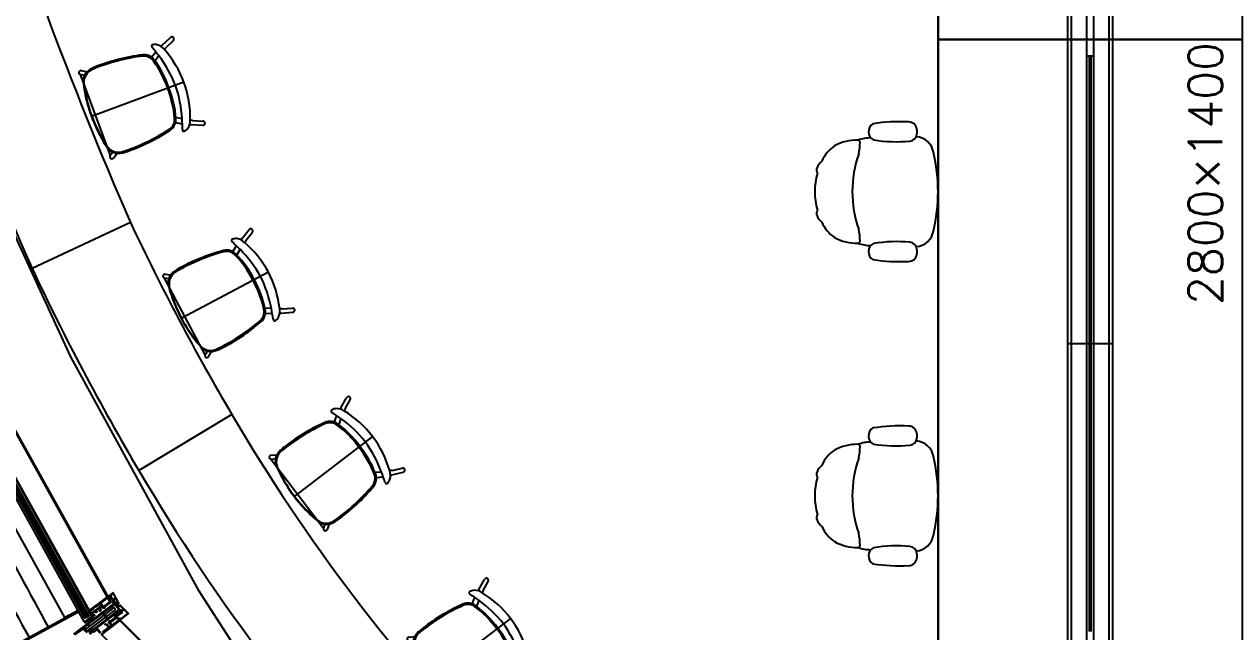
# Model space of a CAD drawing. Extents: x -120222 to -41942, y -19134 to 30932.
# Drawn here: x -99030 to -93451, y -3471 to -675 of the extents above; entities that cross this region are included whole.
import ezdxf
from ezdxf.enums import TextEntityAlignment as Align

# ---------------------------------------------------------------- set-up
doc = ezdxf.new("R2010")
doc.units = 0
doc.header["$LTSCALE"] = 150
doc.header["$MEASUREMENT"] = 0
doc.header["$PDMODE"] = 1
doc.header["$PDSIZE"] = -2
doc.layers.get('0').update_dxf_attribs({"linetype": 'CONTINUOUS'})
for name, color, linetype in [('____-567', 7, 'CONTINUOUS'), ('_____', 7, 'CONTINUOUS'), ('___B', 7, 'CONTINUOUS')]:
    doc.layers.add(name, color=color, linetype=linetype)
doc.styles.get("Standard").update_dxf_attribs({"font": 'txt', "bigfont": 'BIGFONT.SHX'})

# ---------------------------------------------------------------- blocks, each defined once
blk = doc.blocks.new('____-25')
at = {"color": 1, "linetype": 'Continuous'}
for p, q in [((-105165.2, -7921.5), (-105633.4, -7079.4)), ((-105083.1, -7859.2), (-105544.2, -7029.9)), ((-104816, -8177.9), (-105025.2, -7967.8)), ((-105160.1, -8027.7), (-105146.7, -8017.5)), ((-105143.5, -8017.6), (-105147.4, -8020.6)), ((-105146.7, -8017.5), (-105142.6, -8015.2)), ((-105141.6, -8016.8), (-105142.8, -8017.7)), ((-105142, -8015.4), (-105141.5, -8016.1))]:
    blk.add_line(p, q, dxfattribs=at)
at = {"color": 1, "linetype": 'Continuous', "flags": 128}
for points in [[(-105801.2, -7014.3), (-105279, -7953.6), (-105217.4, -7920.2)], [(-105541.6, -7028.4), (-105080.7, -7857.4), (-105167.6, -7923.3), (-105636, -7080.9)], [(-105188.4, -7971.4), (-105188.9, -7971.6), (-105672.7, -7101.3)], [(-105657, -7092.5), (-105178.6, -7953.1), (-105185.6, -7957), (-105664, -7096.4)], [(-105646.5, -7086.7), (-105168.1, -7947.3), (-105173.3, -7950.2), (-105651.7, -7089.6)], [(-104813.9, -8175.8), (-105022.8, -7966), (-105109.7, -8031.8), (-104890.4, -8252)]]:
    blk.add_lwpolyline(points, dxfattribs=at)
for points in [[(-105117.1, -7921.5), (-105118.8, -7919.2), (-105118.8, -7919.2, -0.414214), (-105118.7, -7918.5), (-105116.6, -7916.9), (-105119.6, -7912.9), (-105119.6, -7912.9, 0.414214), (-105122.4, -7912.5), (-105136.4, -7923.1), (-105134.1, -7926.1), (-105132.3, -7924.8), (-105132.3, -7924.8, -0.414214), (-105130.9, -7925), (-105130, -7926.2), (-105130, -7926.2, -0.414214), (-105130.2, -7927.6), (-105133.9, -7930.4), (-105133.9, -7930.4, -0.414214), (-105135.3, -7930.2), (-105138.5, -7926), (-105138.5, -7926, 0.414214), (-105139.9, -7925.8), (-105153.1, -7935.7), (-105153.1, -7935.7, 0.373377), (-105153.6, -7938.3), (-105151.1, -7942.7), (-105151.1, -7942.7, 0.456264), (-105148.2, -7943.3), (-105144.3, -7940.4), (-105144.3, -7940.4, -0.414214), (-105142.9, -7940.6), (-105140.5, -7943.8), (-105140.5, -7943.8, -0.414214), (-105140.7, -7945.2), (-105142.7, -7946.7), (-105142.7, -7946.7, -0.414214), (-105143.4, -7946.6), (-105144, -7945.8), (-105142.8, -7944.9), (-105143.7, -7943.7), (-105143.7, -7943.7, 0.414214), (-105144.4, -7943.6), (-105148.4, -7946.6), (-105148.4, -7946.6, 0.414214), (-105148.5, -7947.3), (-105147.6, -7948.5), (-105146.4, -7947.6), (-105145.8, -7948.4), (-105145.8, -7948.4, -0.414214), (-105145.9, -7949.1), (-105184.4, -7978.4), (-105184.4, -7978.4, -0.456264), (-105185.2, -7978.2), (-105188.4, -7972.5), (-105188.4, -7972.5, -0.414214), (-105188.2, -7971.8), (-105186.2, -7970.7), (-105186.2, -7970.7, -0.414214), (-105185.8, -7970.9), (-105185.3, -7971.9), (-105185.9, -7972.3), (-105185.9, -7972.3, 0.414214), (-105186, -7972.7), (-105185.6, -7973.3), (-105185.6, -7973.3, 0.414214), (-105184.3, -7973.7), (-105180.8, -7971.7), (-105180.8, -7971.7, 0.414214), (-105180.4, -7970.4), (-105180.7, -7969.7), (-105180.7, -7969.7, 0.414214), (-105181.2, -7969.6), (-105181.8, -7970), (-105182.3, -7968.9), (-105182.3, -7968.9, -0.414214), (-105182.2, -7968.5), (-105172.9, -7963.3), (-105155.6, -7950.2), (-105155.6, -7950.2, 0.373377), (-105154.8, -7946.4), (-105164.5, -7929), (-105165.8, -7929.7), (-105165.4, -7930.5), (-105165.4, -7930.5, -0.414214), (-105165.5, -7930.9), (-105166, -7931.2), (-105166, -7931.2, -0.182676), (-105166.2, -7931.3), (-105167.4, -7931), (-105167.4, -7931, -0.451416), (-105168.5, -7929), (-105168.1, -7927.9), (-105168.1, -7927.9, -0.182676), (-105167.9, -7927.7), (-105167.4, -7927.4), (-105167.4, -7927.4, -0.414214), (-105167, -7927.6), (-105166.5, -7928.4), (-105165.2, -7927.7), (-105167.1, -7924.3), (-105167.1, -7924.3, -0.373377), (-105167, -7923.7), (-105080.8, -7858.4), (-105080.8, -7858.4, -0.456264), (-105080.1, -7858.5), (-105078.7, -7861.1), (-105078.7, -7861.1, 0.456264), (-105078, -7861.2), (-105073.7, -7858), (-105073.7, -7858, -0.456264), (-105072.2, -7858.3), (-105071.7, -7859.2), (-105071.7, -7859.2, -0.373377), (-105072, -7860.5), (-105076.3, -7863.7), (-105076.3, -7863.7, 0.373377), (-105076.5, -7865), (-105066.6, -7882.8), (-105074.4, -7888.7), (-105074.7, -7888.6), (-105074.8, -7888.9), (-105097.4, -7906.1), (-105097.4, -7906.1, 0.57735), (-105097.3, -7906.9), (-105095.2, -7907.8), (-105095.2, -7907.8, -0.414214), (-105094.4, -7909.8), (-105094.4, -7909.8, -0.414214), (-105096.3, -7910.6), (-105096.3, -7910.6), (-105100.8, -7908.7), (-105103.2, -7910.5), (-105103.2, -7910.5, -0.414214), (-105103.9, -7910.4), (-105104.2, -7910), (-105104.2, -7910, -0.414214), (-105104.1, -7909.3), (-105103.7, -7909), (-105108.3, -7903), (-105108.3, -7903, 0.414214), (-105109.7, -7902.8), (-105117.6, -7908.9), (-105117.6, -7908.9, 0.414214), (-105117.8, -7910.3), (-105113.3, -7916.3), (-105112.9, -7916), (-105112.9, -7916, -0.414214), (-105112.2, -7916), (-105111.9, -7916.4), (-105111.9, -7916.4, -0.414214), (-105112, -7917.1), (-105114.4, -7919), (-105113.8, -7923.8), (-105113.8, -7923.8, -0.414214), (-105115.1, -7925.5, -0.414214), (-105116.7, -7924.2), (-105116.7, -7924.2)], [(-105111.9, -7887.8), (-105103, -7903.7), (-105103, -7903.7, 0.456264), (-105100.1, -7904.3), (-105071.9, -7883), (-105071.9, -7883, 0.373377), (-105071.4, -7880.4), (-105080.2, -7864.5), (-105080.2, -7864.5, 0.456264), (-105083.2, -7863.9), (-105102.2, -7878.4), (-105101.7, -7879.3), (-105101.7, -7879.3, -0.414214), (-105101.9, -7880), (-105111.1, -7885.1), (-105111.1, -7885.1, 0.414214), (-105111.9, -7887.8)], [(-105075.2, -7856.5), (-105067.3, -7850.5), (-105067.3, -7850.5, -0.414214), (-105066.6, -7850.6), (-105065.4, -7852.2), (-105067.8, -7854), (-105067.8, -7854, 0.414214), (-105067.9, -7854.7), (-105067.3, -7855.5), (-105067.3, -7855.5, 0.414214), (-105066.6, -7855.6), (-105063.4, -7853.2), (-105063.4, -7853.2, 0.414214), (-105063.2, -7851.8), (-105064.7, -7849.8), (-105064.7, -7849.8, -0.414214), (-105064.5, -7848.4), (-105057.8, -7843.4), (-105057.8, -7843.4, -0.456264), (-105056.3, -7843.7), (-105046, -7862.4), (-105046, -7862.4, -0.373377), (-105046.2, -7863.7), (-105055.5, -7870.7), (-105055.5, -7870.7, 0.414214), (-105055.6, -7871.4), (-105055.4, -7871.6), (-105055.4, -7871.6, 0.320465), (-105054.8, -7871.8), (-105052.9, -7871.2), (-105052.9, -7871.2, 0.325184), (-105052.6, -7870.8), (-105052.6, -7870), (-105050.7, -7868.6), (-105050.7, -7868.6, -0.414214), (-105050, -7868.7), (-105048.5, -7870.7), (-105048.5, -7870.7, 0.414214), (-105047.8, -7870.8), (-105047.4, -7870.5), (-105047.4, -7870.5, 0.414214), (-105047.3, -7869.8), (-105048.8, -7867.8), (-105048.8, -7867.8, -0.414214), (-105048.7, -7867.1), (-105045.9, -7864.9), (-105045.9, -7864.9, -0.456264), (-105044.4, -7865.2), (-105038.3, -7876.2), (-105038, -7876.3), (-105038.1, -7876.6), (-105032.3, -7887.1), (-105032.3, -7887.1, -0.373377), (-105032.4, -7887.7), (-105032.8, -7888), (-105032.8, -7888, -0.414214), (-105033.5, -7887.9), (-105034.6, -7886.6), (-105034.6, -7886.6, 0.414214), (-105035.3, -7886.5), (-105035.7, -7886.8), (-105035.7, -7886.8, 0.414214), (-105035.8, -7887.5), (-105034.3, -7889.5), (-105034.3, -7889.5, -0.414214), (-105034.4, -7890.2), (-105036.2, -7891.6), (-105037, -7891.4), (-105037, -7891.4, 0.325184), (-105037.4, -7891.5), (-105038.6, -7893.2), (-105038.6, -7893.2, 0.320465), (-105038.6, -7893.8), (-105038.1, -7894.5), (-105038.1, -7894.5, 0.414214), (-105037.4, -7894.6), (-105029.6, -7888.7), (-105029.6, -7888.7, 0.373377), (-105029.4, -7888), (-105055.9, -7840.4), (-105055.9, -7840.4, 0.456264), (-105056.6, -7840.2), (-105076.3, -7855.1)], [(-105022.8, -7961.7), (-105021.1, -7963.5), (-105021.1, -7963.5, 0.375183), (-105020.7, -7963.5), (-104984.4, -7936), (-104984.4, -7936, 0.454352), (-104984.3, -7935.5), (-105023.1, -7896.6), (-105023.1, -7896.6, 0.375183), (-105023.5, -7896.6), (-105032, -7903.1), (-105039, -7893.7), (-105039, -7893.7, -0.414214), (-105038.8, -7892.3), (-105037.2, -7891.1), (-105036.5, -7891.3), (-105036.5, -7891.3, 0.371834), (-105036, -7891.1), (-105035, -7889), (-105035, -7889, 0.275177), (-105035.1, -7888.5), (-105035.8, -7887.5), (-105035.8, -7887.5, 0.414214), (-105036.5, -7887.4), (-105040.3, -7890.3), (-105040.3, -7890.3, -0.414214), (-105041.7, -7890.1), (-105052.7, -7875.7), (-105052.7, -7875.7, -0.414214), (-105052.5, -7874.3), (-105048.7, -7871.4), (-105048.7, -7871.4, 0.414214), (-105048.6, -7870.7), (-105049.1, -7870), (-105049.1, -7870, 0.275177), (-105050.1, -7869.6), (-105052.1, -7869.9), (-105052.1, -7869.9, 0.371834), (-105052.4, -7870.3), (-105052.4, -7871.1), (-105054, -7872.3), (-105054, -7872.3, -0.414214), (-105055.4, -7872.1), (-105068.6, -7854.7), (-105068.6, -7854.7, -0.414214), (-105068.5, -7854), (-105066.5, -7852.5), (-105066.5, -7852.5, 0.414214), (-105066.4, -7851.7), (-105066.7, -7851.4), (-105066.7, -7851.4, 0.414214), (-105068.1, -7851.2), (-105071.7, -7853.9), (-105071.7, -7853.9, 0.414214), (-105071.9, -7855.3), (-105033.5, -7906.1), (-105033.5, -7906.1, 0.414214), (-105032.1, -7906.3), (-105024.2, -7900.3), (-105024.2, -7900.3, -0.375183), (-105022.9, -7900.4), (-105007.6, -7915.8), (-105007.6, -7915.8, -0.454352), (-105007.7, -7917.3), (-105016.8, -7924.2), (-105018.7, -7922.4), (-105018.7, -7922.4, 0.366629), (-105019.4, -7922.4), (-105020.1, -7922.9), (-105020.1, -7922.9, 0.414214), (-105020.2, -7923.6), (-105017.5, -7927.2), (-105017.5, -7927.2, 0.414214), (-105016.8, -7927.3), (-105005.7, -7918.9), (-105005.7, -7918.9, -0.375183), (-105004.4, -7919), (-104989, -7934.4), (-104989, -7934.4, -0.454352), (-104989.2, -7935.9), (-105020.3, -7959.4), (-105020.3, -7959.4, -0.375183), (-105020.9, -7959.4), (-105022.4, -7957.8), (-105022.4, -7957.8, 0.375183), (-105023.1, -7957.8), (-105026.7, -7960.5), (-105026.7, -7960.5, 0.454352), (-105026.8, -7961.3), (-105025.3, -7962.7), (-105025.3, -7962.7, 0.375183), (-105024.7, -7962.8), (-105023.2, -7961.7), (-105023.2, -7961.7, -0.375183), (-105022.8, -7961.7)], [(-105111.9, -7898.2), (-105111.9, -7898.2, -0.414214), (-105112.3, -7901), (-105154.1, -7932.7), (-105154.1, -7932.7, -0.456264), (-105157, -7932.1), (-105161, -7925.1), (-105161, -7925.1, -0.373377), (-105160.4, -7922.5), (-105155.4, -7918.7), (-105146.2, -7913.6), (-105146.2, -7913.6, 0.414214), (-105146, -7912.9), (-105146.5, -7911.9), (-105142.5, -7908.9), (-105133.3, -7903.8), (-105133.3, -7903.8, 0.414214), (-105133.1, -7903.1), (-105133.6, -7902.2), (-105132.8, -7901.6), (-105123.7, -7896.5), (-105123.7, -7896.5, 0.414214), (-105123.5, -7895.8), (-105124, -7894.9), (-105119.5, -7891.5), (-105119.5, -7891.5, -0.414214), (-105116.7, -7891.9)], [(-105029.9, -7919), (-105029.9, -7919, 0.414214), (-105029.7, -7917.6), (-105047.8, -7893.7), (-105047.8, -7893.7, 0.414214), (-105049.2, -7893.5), (-105098.2, -7930.7), (-105098.2, -7930.7, 0.414214), (-105098.6, -7933.5), (-105081.7, -7955.8), (-105081.7, -7955.8, 0.414214), (-105078.9, -7956.2)], [(-105169.7, -7990.4), (-105169.7, -7990.4, 0.414214), (-105168.3, -7990.6), (-105166.7, -7989.4), (-105166.7, -7989.4, 0.414214), (-105166.5, -7988), (-105168.6, -7985.2), (-105168.6, -7985.2, -0.414214), (-105168.4, -7983.8), (-105104.2, -7935.2), (-105104.2, -7935.2, -0.414214), (-105101.4, -7935.6), (-105084.5, -7957.9), (-105084.5, -7957.9, -0.414214), (-105084.9, -7960.7), (-105149.1, -8009.3), (-105149.1, -8009.3, -0.414214), (-105150.5, -8009.1), (-105152.6, -8006.3), (-105152.6, -8006.3, 0.414214), (-105154, -8006.1), (-105155.6, -8007.3), (-105155.6, -8007.3, 0.414214), (-105155.8, -8008.7), (-105153.7, -8011.5), (-105153.7, -8011.5, -0.414214), (-105153.9, -8012.9), (-105160.8, -8018.1), (-105160.8, -8018.1, -0.414214), (-105163.6, -8017.8), (-105166.8, -8013.5), (-105168.1, -8011.8), (-105168.1, -8011.8, 0.414214), (-105169.5, -8011.6), (-105171.1, -8012.8), (-105171.1, -8012.8, 0.414214), (-105171.3, -8014.2), (-105170.6, -8015.1), (-105170.6, -8015.1, -0.414214), (-105170.8, -8016.6), (-105173.8, -8018.8), (-105173.8, -8018.8, -0.375183), (-105176.4, -8018.6), (-105184.5, -8010.5), (-105184.5, -8010.5, -0.454352), (-105184.4, -8009), (-105182.5, -8007.6), (-105182.5, -8007.6, 0.198912), (-105182.1, -8006.9), (-105181.8, -8005), (-105181.8, -8005, 0.198912), (-105182, -8004.2), (-105182.3, -8003.7), (-105182.3, -8003.7, 0.414214), (-105183.7, -8003.6), (-105187.4, -8006.3), (-105187.4, -8006.3, -0.375183), (-105188.7, -8006.2), (-105191.1, -8003.8), (-105191.1, -8003.8, -0.454352), (-105190.9, -8000.8), (-105173.2, -7987.4), (-105173.2, -7987.4, -0.414214), (-105171.8, -7987.6)], [(-105038, -7955), (-105038, -7955, 0.375183), (-105040.6, -7954.8), (-105069.7, -7976.8), (-105069.7, -7976.8, 0.454352), (-105069.8, -7978.3), (-105060.4, -7987.7), (-105060.4, -7987.7, 0.414214), (-105057.6, -7987.7), (-105050.2, -7980.3), (-105050.2, -7980.3, -0.414214), (-105049.5, -7980.3), (-105048.8, -7981), (-105029.7, -7966.5), (-105029.7, -7966.5, 0.454352), (-105029.5, -7963.5)]]:
    blk.add_lwpolyline(points, format="xyb", close=True, dxfattribs=at)
for points in [[(-105175.8, -8024.9), (-105193.4, -8007.2), (-105193.4, -8007.2, 0.375183), (-105197.3, -8006.9), (-105232.9, -8033.8)], [(-105236.3, -8030.2), (-105052.4, -7890.9), (-105052.4, -7890.9, 0.414214), (-105052.2, -7889.5), (-105056.5, -7884), (-105056.5, -7884, -0.414214), (-105056.3, -7882.6), (-105053.9, -7880.8), (-105053.9, -7880.8, -0.414214), (-105052.5, -7880.9), (-105023.2, -7919.6), (-105023.2, -7919.6, 0.414214), (-105021.8, -7919.8), (-105019.4, -7918), (-105019.4, -7918, -0.414214), (-105018, -7918.2), (-105015, -7922.2), (-105015, -7922.2, -0.414214), (-105015.1, -7922.9), (-105016.3, -7923.8), (-105016.3, -7923.8, -0.366629), (-105017, -7923.8), (-105018.9, -7922), (-105019.2, -7921.6), (-105020.8, -7922.8), (-105017.8, -7926.8), (-105017.8, -7926.8, -0.414214), (-105018, -7928.2), (-105022.7, -7931.8), (-105022.7, -7931.8, -0.414214), (-105024.1, -7931.6), (-105025, -7930.4), (-105025, -7930.4, -0.414214), (-105024.9, -7929.7), (-105022.8, -7928.1), (-105026.7, -7922.9), (-105026.7, -7922.9, 0.414214), (-105028.1, -7922.7), (-105040.4, -7932), (-105040.4, -7932, 0.414214), (-105040.6, -7933.4), (-105036.7, -7938.6), (-105034.5, -7937), (-105034.5, -7937, -0.414214), (-105033.8, -7937.1), (-105032.9, -7938.3), (-105032.9, -7938.3, -0.414214), (-105033.1, -7939.7), (-105042.4, -7946.7), (-105042.4, -7946.7, -0.414214), (-105043.8, -7946.5), (-105044.5, -7945.6), (-105044.5, -7945.6, -0.357511), (-105044.5, -7944.3), (-105041.7, -7941.1), (-105041.3, -7940.8), (-105044.6, -7936.4), (-105044.6, -7936.4, 0.414214), (-105046, -7936.2), (-105166.7, -8027.7)], [(-105114.2, -8027.2), (-105130.8, -8010.6), (-105130.8, -8010.6, 0.375183), (-105134.7, -8010.3), (-105136.6, -8011.7), (-105136.6, -8011.7, 0.414214), (-105136.8, -8013.1), (-105136.2, -8013.9), (-105136.2, -8013.9, -0.414214), (-105136.4, -8015.3), (-105141.6, -8019.3), (-105141.6, -8019.3, -0.414214), (-105142.3, -8019.2), (-105142.9, -8018.4), (-105142.9, -8018.4, -0.414214), (-105142.8, -8017.7), (-105139.6, -8015.3), (-105139.6, -8015.3, 0.414214), (-105139.5, -8014.6), (-105139.8, -8014.2), (-105139.8, -8014.2, 0.414214), (-105142.6, -8013.8), (-105164.5, -8030.4)], [(-105166.4, -8028.1), (-105132.9, -8002.6), (-105132.9, -8002.6, -0.375183), (-105131.5, -8002.7), (-105111.6, -8022.8)], [(-105103.3, -8019.8), (-105095.8, -8012.4), (-105095.8, -8012.4, -0.414214), (-105095.1, -8012.4), (-105094.4, -8013.1), (-105090.4, -8010), (-105083, -8002.6), (-105083, -8002.6, -0.414214), (-105082.3, -8002.6), (-105081.6, -8003.3), (-105080.8, -8002.7), (-105077.5, -7999.5), (-105077.5, -7999.5, 0.375183), (-105077.4, -7998.2), (-105084.9, -7988.3), (-105085.4, -7988.7), (-105085.4, -7988.7, -0.267949), (-105086.4, -7988.8), (-105092, -7986.4), (-105092, -7986.4, -0.414214), (-105092.8, -7984.5), (-105092.8, -7984.5, -0.414214), (-105090.8, -7983.7), (-105086.3, -7985.6), (-105083.9, -7983.8), (-105083.9, -7983.8, -0.414214), (-105083.2, -7983.9), (-105082.9, -7984.3), (-105082.9, -7984.3, -0.414214), (-105083, -7985), (-105083.4, -7985.3), (-105075.4, -7995.8), (-105075.4, -7995.8, 0.454352), (-105073.9, -7995.9), (-105073.3, -7995.3), (-105073.3, -7995.3, -0.414214), (-105072.6, -7995.3), (-105071.9, -7996), (-105066.1, -7991.6), (-105066.1, -7991.6, 0.414214), (-105065.7, -7988.8), (-105073.8, -7978), (-105074.2, -7978.3), (-105074.2, -7978.3, -0.414214), (-105074.9, -7978.2), (-105075.2, -7977.8), (-105075.2, -7977.8, -0.414214), (-105075.1, -7977.1), (-105072.8, -7975.3), (-105073.4, -7970.5), (-105073.4, -7970.5, -0.414214), (-105072.1, -7968.8, -0.414214), (-105070.4, -7970.1), (-105070.1, -7972.4), (-105070.1, -7972.4, 0.57735), (-105069.3, -7972.7), (-105044.9, -7954.2), (-105044.9, -7954.2, 0.414214), (-105044.7, -7952.8), (-105050.6, -7945), (-105050.6, -7945, -0.414214), (-105050.4, -7943.6), (-105044.4, -7939.1), (-105044.4, -7939.1, -0.414214), (-105043, -7939.3), (-105042.3, -7940.2), (-105042.3, -7940.2, -0.357511), (-105042.4, -7941.5), (-105045.2, -7944.7), (-105045.6, -7945), (-105044.2, -7946.8), (-105044.2, -7946.8, 0.414214), (-105042.8, -7947), (-105018.4, -7928.5), (-105018.4, -7928.5, -0.414214), (-105017, -7928.7), (-105014.8, -7931.5), (-105014.8, -7931.5, -0.414214), (-105014.9, -7932.2), (-105016.1, -7933.1), (-105016.1, -7933.1, -0.414214), (-105016.8, -7933), (-105017.7, -7931.8), (-105039.1, -7948), (-105039.1, -7948, 0.454352), (-105039.2, -7949.5), (-105023.7, -7965.1), (-105023.7, -7965.1, -0.454352), (-105023.8, -7965.8), (-105110.2, -8031.3)]]:
    blk.add_lwpolyline(points, format="xyb", dxfattribs=at)
for points in [[(-105044.5, -7916.3), (-105176.6, -8016.3), (-105182.6, -8008.3), (-105050.5, -7908.3)], [(-105217.5, -7930.5), (-105570.9, -8122.2), (-105574.2, -8116), (-105220.8, -7924.3)], [(-105180.3, -7944.9), (-105179.4, -7944.4), (-105177.9, -7941.9), (-105180.4, -7937.5), (-105185.6, -7940.4), (-105183.2, -7944.8)], [(-105180.3, -7944.9), (-105179.4, -7944.4), (-105177.9, -7941.9), (-105173.3, -7950.2), (-105178.6, -7953.1), (-105183.2, -7944.8)]]:
    blk.add_lwpolyline(points, close=True, dxfattribs=at)
at = {"color": 1, "linetype": 'Continuous'}
for centre, radius, start, end in [((-92262.2, -676.2), 15100, 205.0846, 209.20707), ((-92262.2, -676.2), 15000, 205.08552, 209.21191), ((-105143.1, -8017.3), 0.5, 217.1328, 307.1328), ((-105142.4, -8015.7), 0.5, 37.1328, 119.1632), ((-105141.9, -8016.4), 0.5, 307.1328, 37.1328)]:
    blk.add_arc(centre, radius, start, end, dxfattribs=at)
blk = doc.blocks.new('____-26')
at = {"color": 1}
blk.add_blockref('____-25', (0, 0), dxfattribs=at)
blk = doc.blocks.new('____-27')
at = {"color": 1}
blk.add_blockref('____-26', (0, 0), dxfattribs=at)
blk = doc.blocks.new('____-28')
at = {"color": 1}
blk.add_blockref('____-27', (0, 0), dxfattribs=at)
blk = doc.blocks.new('____-54')
at = {"color": 1, "linetype": 'Continuous'}
for p, q in [((-105251.1, -6754.7), (-105565.1, -6069.7)), ((-104659.1, -7832.7), (-105251.1, -6754.7)), ((-104239.1, -8486.7), (-104659.1, -7832.7))]:
    blk.add_line(p, q, dxfattribs=at)
blk = doc.blocks.new('____-167')
at = {"color": 1}
for name in ['____-54', '____-28']:
    blk.add_blockref(name, (0, 0), dxfattribs=at)
blk = doc.blocks.new('____-392')
at = {"color": 1, "linetype": 'Continuous'}
for centre, radius, start, end in [((-101537.7, -5715.9), 39.5, 119.5913, 186.0629), ((-101431.2, -6499.4), 827.5, 87.3913, 98.7609), ((-101394.2, -5712.7), 40, 9.6056, 88.9505), ((-101538.3, -5720.3), 38.7, 179.7203, 245.2334), ((-101391.1, -5724.4), 37, 275.2128, 352.2521), ((-101363.6, -5827.5), 86.5, 10.0762, 86.3505), ((-101431, -5719), 77.3, 352.2521, 9.6056), ((-101647.7, -5913.8), 156.5, 123.5288, 157.5029), ((-101630.2, -5972.8), 216.2, 88.9413, 118.7335), ((-101626.4, -5766.7), 10, 358.6261, 88.9413), ((-101563.9, -5931.7), 185.6, 90.9738, 109.4277), ((-101929.4, -5759.4), 313.1, 348.7308, 358.6261), ((-101448.1, -5099.1), 664.9, 260.7928, 275.2128), ((-101754.5, -5905.6), 64.1, 126.1464, 159.1573), ((-101132.4, -5994), 519.7, 160.5138, 199.4862), ((-102058.6, -5994), 801, 346.8943, 13.1057), ((-101524.3, -5994), 301, 163.6019, 196.3981), ((-101793, -5894.8), 24.6, 150.7118, 215.3177), ((-101793, -6093.1), 24.6, 144.6823, 209.2882), ((-101754.5, -6082.4), 64.1, 200.8427, 233.8536), ((-101647.7, -6074.2), 156.5, 202.4971, 236.4712), ((-101929.4, -6228.5), 313.1, 1.3739, 11.2692), ((-101363.6, -6160.5), 86.5, 273.6495, 349.9238), ((-101630.2, -6015.1), 216.2, 241.2665, 271.0587), ((-101626.4, -6221.3), 10, 271.0587, 1.3739), ((-101563.9, -6056.2), 185.6, 250.5602, 269.0262), ((-101538.3, -6267.7), 38.7, 114.7666, 180.2797), ((-101448.1, -6888.9), 664.9, 84.7872, 99.2072), ((-101391.1, -6263.6), 37, 7.7479, 84.7872), ((-101537.7, -6272), 39.5, 173.9371, 240.4087), ((-101394.2, -6275.2), 40, 271.0495, 350.3944), ((-101431, -6269), 77.3, 350.3944, 7.7479), ((-101431.2, -5488.5), 827.5, 261.2391, 272.6087)]:
    blk.add_arc(centre, radius, start, end, dxfattribs=at)
blk = doc.blocks.new('____-393')
at = {"color": 1, "linetype": 'Continuous'}
for centre, radius, start, end in [((-101537.7, -7115.9), 39.5, 119.5913, 186.0629), ((-101431.2, -7899.4), 827.5, 87.3913, 98.7609), ((-101394.2, -7112.7), 40, 9.6056, 88.9505), ((-101538.3, -7120.3), 38.7, 179.7203, 245.2334), ((-101391.1, -7124.4), 37, 275.2128, 352.2521), ((-101431, -7119), 77.3, 352.2521, 9.6056), ((-101647.7, -7313.8), 156.5, 123.5288, 157.5029), ((-101630.2, -7372.8), 216.2, 88.9413, 118.7335), ((-101626.4, -7166.7), 10, 358.6261, 88.9413), ((-101563.9, -7331.7), 185.6, 90.9738, 109.4277), ((-101929.4, -7159.4), 313.1, 348.7308, 358.6261), ((-101448.1, -6499.1), 664.9, 260.7928, 275.2128), ((-101363.6, -7227.5), 86.5, 10.0762, 86.3505), ((-101132.4, -7394), 519.7, 160.5138, 199.4862), ((-102058.6, -7394), 801, 346.8943, 13.1057), ((-101793, -7294.8), 24.6, 150.7118, 215.3177), ((-101754.5, -7305.6), 64.1, 126.1464, 159.1573), ((-101524.3, -7394), 301, 163.6019, 196.3981), ((-101793, -7493.1), 24.6, 144.6823, 209.2882), ((-101754.5, -7482.4), 64.1, 200.8427, 233.8536), ((-101647.7, -7474.2), 156.5, 202.4971, 236.4712), ((-101929.4, -7628.5), 313.1, 1.3739, 11.2692), ((-101363.6, -7560.5), 86.5, 273.6495, 349.9238), ((-101630.2, -7415.1), 216.2, 241.2665, 271.0587), ((-101626.4, -7621.3), 10, 271.0587, 1.3739), ((-101563.9, -7456.2), 185.6, 250.5602, 269.0262), ((-101538.3, -7667.7), 38.7, 114.7666, 180.2797), ((-101448.1, -8288.9), 664.9, 84.7872, 99.2072), ((-101391.1, -7663.6), 37, 7.7479, 84.7872), ((-101537.7, -7672), 39.5, 173.9371, 240.4087), ((-101394.2, -7675.2), 40, 271.0495, 350.3944), ((-101431, -7669), 77.3, 350.3944, 7.7479), ((-101431.2, -6888.5), 827.5, 261.2391, 272.6087)]:
    blk.add_arc(centre, radius, start, end, dxfattribs=at)
blk = doc.blocks.new('____-394')
at = {"color": 1, "linetype": 'Continuous'}
for p, q in [((-99857.6, -5294), (-101257.6, -5294)), ((-101257.6, -5294), (-101257.6, -8094)), ((-101257.6, -5294), (-99857.6, -5294)), ((-101257.6, -8094), (-101257.6, -5294)), ((-100660.6, -5294), (-100660.6, -8094)), ((-100644.9, -5294), (-100644.9, -8094)), ((-100573.1, -5294), (-100573.1, -8094)), ((-100542.1, -5294), (-100542.1, -8094)), ((-100470.3, -5294), (-100470.3, -8094)), ((-100454.6, -5294), (-100454.6, -8094)), ((-100542.1, -5370), (-100573.1, -5370)), ((-100561.6, -5370), (-100561.6, -8018)), ((-100553.6, -5370), (-100553.6, -8018)), ((-100454.6, -6694), (-100660.6, -6694))]:
    blk.add_line(p, q, dxfattribs=at)
at = {"color": 1, "linetype": 'Continuous', "flags": 128}
blk.add_lwpolyline([(-101257.6, -5294), (-99857.6, -5294), (-99857.6, -8094), (-101257.6, -8094)], close=True, dxfattribs=at)
at = {"color": 1}
for name in ['____-392', '____-393']:
    blk.add_blockref(name, (0, 0), dxfattribs=at)
blk = doc.blocks.new('____-404')
at = {"color": 1, "linetype": 'Continuous'}
for p, q in [((-101257.6, -2494), (-101257.6, -5294)), ((-101257.6, -5294), (-101257.6, -2494)), ((-100660.6, -2494), (-100660.6, -5294)), ((-100644.9, -2494), (-100644.9, -5294)), ((-100573.1, -2494), (-100573.1, -5294)), ((-100542.1, -2494), (-100542.1, -5294)), ((-100470.3, -2494), (-100470.3, -5294)), ((-100454.6, -2494), (-100454.6, -5294)), ((-101257.6, -5294), (-99857.6, -5294))]:
    blk.add_line(p, q, dxfattribs=at)
at = {"color": 1, "linetype": 'Continuous', "flags": 128}
blk.add_lwpolyline([(-101257.6, -2494), (-99857.6, -2494), (-99857.6, -5294), (-101257.6, -5294)], close=True, dxfattribs=at)
blk = doc.blocks.new('____-405')
at = {"color": 1}
for name in ['____-404', '____-394']:
    blk.add_blockref(name, (0, 0), dxfattribs=at)
blk = doc.blocks.new('____-482')
at = {"color": 1, "linetype": 'Continuous'}
for p, q in [((-103372.1, -7825.2), (-103345.7, -7778.3)), ((-103352.4, -7829.8), (-103328.7, -7787.8)), ((-103402.9, -7890.5), (-103390.9, -7861.2)), ((-103373.9, -7827.2), (-103376.1, -7830.5)), ((-103372.1, -7825.2), (-103373.9, -7827.2)), ((-103354.2, -7836.3), (-103356, -7839.9)), ((-103352.4, -7829.8), (-103354.2, -7836.3)), ((-103371.6, -7874.3), (-103382, -7902.4)), ((-103225.8, -7957.6), (-103587.8, -8232.4)), ((-103694, -8043.5), (-103666.7, -8041.6)), ((-103673.6, -8061.2), (-103692.8, -8062.5)), ((-103692.8, -8062.5), (-103452.3, -8379.2)), ((-103184.8, -8120.5), (-103214.6, -8122.9)), ((-103208.8, -8146.2), (-103177.3, -8142.5)), ((-103143.5, -8113.9), (-103147.4, -8114.7)), ((-103140, -8135.3), (-103143.8, -8136.5)), ((-103136.7, -8113.9), (-103143.5, -8113.9)), ((-103137.6, -8134.1), (-103140, -8135.3)), ((-103137.6, -8134.1), (-103085.3, -8121.2)), ((-103136.7, -8113.9), (-103089.9, -8102.3)), ((-103446, -8361.1), (-103452.3, -8379.2)), ((-103434.3, -8385.5), (-103425.3, -8359.7))]:
    blk.add_line(p, q, dxfattribs=at)
for centre, radius, start, end in [((-103337.2, -7783.1), 9.73, 331.0982, 150.3015), ((-103414.6, -7840.3), 3, 162.3581, 215.9911), ((-103409.5, -7841.9), 8.35, 114.9372, 162.3581), ((-103401.1, -7830.5), 19.8, 215.9911, 236.0987), ((-103389, -7876.6), 48.6, 95.862, 119.6179), ((-109783.1, -17279.6), 11382.8, 55.71829, 55.9642), ((-103392.9, -7892.7), 64.4, 55.0774, 90.9858), ((-103612.4, -8254.1), 487.2, 37.4886, 58.2442), ((-103066.3, -8729.4), 913.2, 114.3865, 129.3781), ((-103066.3, -8729.4), 919.2, 114.3865, 128.7931), ((-103422.2, -7948.3), 60.9, 53.2213, 112.967), ((-103422.2, -7948.3), 54.9, 53.246, 112.8702), ((-103680.1, -8290), 483, 36.0496, 52.9999), ((-103680.1, -8290), 489, 36.0496, 52.9999), ((-103745.1, -8378.5), 627.4, 39.1426, 53.4711), ((-103615.4, -8250.3), 487.2, 16.1638, 36.9194), ((-103586.5, -8085.3), 91.3, 127.6205, 155.5381), ((-103604.5, -8073.7), 65, 129.3781, 199.8486), ((-103668.1, -8305.8), 483, 21.4081, 38.3584), ((-103668.1, -8305.8), 489, 21.4081, 38.3584), ((-103770.8, -8344.7), 627.4, 20.9369, 35.2654), ((-103692.5, -8052.9), 9.74, 121.0246, 242.7387), ((-103693.4, -8051.4), 8, 93.8094, 121.0246), ((-103693.3, -8054.5), 8, 242.7387, 273.706), ((-103624.1, -8068.2), 50, 155.5381, 195.7798), ((-103462.7, -8022.6), 217.8, 195.7798, 207.0788), ((-103462.7, -8022.6), 215.8, 199.8486, 207.0788), ((-102969.4, -7771.7), 771.1, 206.9866, 216.6802), ((-102969.4, -7771.7), 769.1, 206.9866, 216.6802), ((-103269.7, -8149.3), 54.9, 321.7226, 21.157), ((-103269.6, -8149.3), 60.9, 321.5433, 21.1896), ((-113967.3, -11768), 11382.8, 18.4438, 18.68972), ((-103208.2, -8136), 64.4, 343.4222, 19.3306), ((-103087.7, -8111.8), 9.73, 284.1065, 103.3098), ((-103926.3, -7596.5), 913.2, 305.0299, 320.0215), ((-103926.3, -7596.5), 919.2, 305.615, 320.0215), ((-103150.5, -8160.6), 19.8, 198.3093, 218.4169), ((-103163.6, -8171), 3, 218.4169, 272.0499), ((-103163.8, -8165.6), 8.35, 272.0499, 319.4708), ((-103191.7, -8136.6), 48.6, 314.7901, 338.546), ((-102977.9, -7760.5), 771.1, 217.7278, 227.4214), ((-102977.9, -7760.5), 769.1, 217.7278, 227.4214), ((-103352.1, -8168.3), 217.8, 227.3292, 238.6282), ((-103352.1, -8168.3), 215.8, 227.3292, 234.5594), ((-103439.5, -8291.1), 65, 234.5594, 305.0299), ((-103439.4, -8311.5), 50, 238.6282, 278.8699), ((-103445.8, -8270.7), 91.3, 278.8699, 306.7875), ((-103444.8, -8381.9), 8, 160.702, 191.6693), ((-103443.1, -8381.5), 9.74, 191.6693, 313.3834), ((-103441.9, -8382.8), 8, 313.3834, 340.5986)]:
    blk.add_arc(centre, radius, start, end, dxfattribs=at)
at = {"color": 2, "linetype": 'Continuous'}
blk.add_point((-103587.8, -8232.4), dxfattribs=at)
blk = doc.blocks.new('____-483')
at = {"color": 1, "linetype": 'Continuous'}
for p, q in [((-104007, -6988.9), (-103980.5, -6942)), ((-103987.3, -6993.5), (-103963.6, -6951.5)), ((-104037.8, -7054.2), (-104025.8, -7024.9)), ((-104008.8, -6990.9), (-104010.9, -6994.2)), ((-104007, -6988.9), (-104008.8, -6990.9)), ((-103989.1, -7000), (-103990.9, -7003.6)), ((-103987.3, -6993.5), (-103989.1, -7000)), ((-104006.5, -7038), (-104016.9, -7066.1)), ((-103860.7, -7121.3), (-104222.7, -7396.1)), ((-104328.9, -7207.1), (-104301.6, -7205.3)), ((-104308.5, -7224.9), (-104327.7, -7226.1)), ((-104327.7, -7226.1), (-104087.2, -7542.9)), ((-103819.7, -7284.2), (-103849.5, -7286.6)), ((-103843.7, -7309.9), (-103812.2, -7306.2)), ((-103778.3, -7277.6), (-103782.3, -7278.3)), ((-103774.9, -7299), (-103778.7, -7300.2)), ((-103771.6, -7277.6), (-103778.3, -7277.6)), ((-103772.5, -7297.8), (-103774.9, -7299)), ((-103772.5, -7297.8), (-103720.2, -7284.9)), ((-103771.6, -7277.6), (-103724.8, -7266)), ((-104080.8, -7524.8), (-104087.2, -7542.9)), ((-104069.2, -7549.1), (-104060.1, -7523.4))]:
    blk.add_line(p, q, dxfattribs=at)
for centre, radius, start, end in [((-103972.1, -6946.8), 9.73, 331.0982, 150.3015), ((-104049.5, -7004), 3, 162.3581, 215.9911), ((-104044.4, -7005.6), 8.35, 114.9372, 162.3581), ((-104035.9, -6994.2), 19.8, 215.9911, 236.0987), ((-104023.9, -7040.3), 48.6, 95.862, 119.6179), ((-110418, -16443.3), 11382.8, 55.71829, 55.9642), ((-104027.8, -7056.4), 64.4, 55.0774, 90.9858), ((-104247.3, -7417.8), 487.2, 37.4886, 58.2442), ((-103701.2, -7893.1), 913.2, 114.3865, 129.3781), ((-103701.2, -7893.1), 919.2, 114.3865, 128.7931), ((-104057.1, -7112), 60.9, 53.2213, 112.967), ((-104057.1, -7112), 54.9, 53.246, 112.8702), ((-104315, -7453.7), 483, 36.0496, 52.9999), ((-104315, -7453.7), 489, 36.0496, 52.9999), ((-104380, -7542.2), 627.4, 39.1426, 53.4711), ((-104250.2, -7414), 487.2, 16.1638, 36.9194), ((-104221.4, -7249), 91.3, 127.6205, 155.5381), ((-104239.4, -7237.4), 65, 129.3781, 199.8486), ((-104303, -7469.5), 483, 21.4081, 38.3584), ((-104303, -7469.5), 489, 21.4081, 38.3584), ((-104405.7, -7508.4), 627.4, 20.9369, 35.2654), ((-104327.4, -7216.6), 9.74, 121.0246, 242.7387), ((-104328.3, -7215.1), 8, 93.8094, 121.0246), ((-104328.2, -7218.2), 8, 242.7387, 273.706), ((-104259, -7231.9), 50, 155.5381, 195.7798), ((-104097.6, -7186.2), 217.8, 195.7798, 207.0788), ((-104097.6, -7186.2), 215.8, 199.8486, 207.0788), ((-103604.3, -6935.4), 771.1, 206.9866, 216.6802), ((-103604.3, -6935.4), 769.1, 206.9866, 216.6802), ((-103904.5, -7313), 54.9, 321.7226, 21.157), ((-103904.5, -7313), 60.9, 321.5433, 21.1896), ((-114602.2, -10931.7), 11382.8, 18.4438, 18.68972), ((-103843, -7299.7), 64.4, 343.4222, 19.3306), ((-103722.6, -7275.5), 9.73, 284.1065, 103.3098), ((-104561.2, -6760.2), 913.2, 305.0299, 320.0215), ((-104561.2, -6760.2), 919.2, 305.615, 320.0215), ((-103785.3, -7324.3), 19.8, 198.3093, 218.4169), ((-103798.5, -7334.7), 3, 218.4169, 272.0499), ((-103798.7, -7329.3), 8.35, 272.0499, 319.4708), ((-103826.6, -7300.3), 48.6, 314.7901, 338.546), ((-103612.8, -6924.2), 771.1, 217.7278, 227.4214), ((-103612.8, -6924.2), 769.1, 217.7278, 227.4214), ((-103986.9, -7332), 217.8, 227.3292, 238.6282), ((-103986.9, -7332), 215.8, 227.3292, 234.5594), ((-104074.4, -7454.8), 65, 234.5594, 305.0299), ((-104074.3, -7475.2), 50, 238.6282, 278.8699), ((-104080.7, -7434.3), 91.3, 278.8699, 306.7875), ((-104079.7, -7545.6), 8, 160.702, 191.6693), ((-104078, -7545.2), 9.74, 191.6693, 313.3834), ((-104076.8, -7546.5), 8, 313.3834, 340.5986)]:
    blk.add_arc(centre, radius, start, end, dxfattribs=at)
at = {"color": 2, "linetype": 'Continuous'}
blk.add_point((-104222.7, -7396.1), dxfattribs=at)
blk = doc.blocks.new('____-484')
at = {"color": 2, "linetype": 'Continuous'}
blk.add_point((-103905.3, -7814.2), dxfattribs=at)
at = {"color": 1}
for name in ['____-483', '____-482']:
    blk.add_blockref(name, (0, 0), dxfattribs=at)
blk = doc.blocks.new('____-485')
at = {"color": 1, "linetype": 'Continuous'}
for p, q in [((-104463.6, -6210.5), (-104429.9, -6168.5)), ((-104445, -6218.2), (-104414.7, -6180.7)), ((-104504.7, -6270), (-104488, -6243)), ((-104465.8, -6212.2), (-104468.4, -6215.1)), ((-104463.6, -6210.5), (-104465.8, -6212.2)), ((-104447.8, -6224.4), (-104450.1, -6227.6)), ((-104445, -6218.2), (-104447.8, -6224.4)), ((-104471.2, -6259.1), (-104485.9, -6285.1)), ((-104799.4, -6394.5), (-104818.6, -6392.7)), ((-104632.6, -6744.2), (-104818.6, -6392.7)), ((-104816.6, -6373.7), (-104789.4, -6376.4)), ((-104340.8, -6364.9), (-104742.5, -6577.4)), ((-104326.7, -6532.3), (-104356.5, -6529.8)), ((-104354.6, -6553.8), (-104322.9, -6555.2)), ((-104284.8, -6532.5), (-104288.8, -6532.6)), ((-104284.9, -6554.2), (-104288.8, -6554.7)), ((-104282.3, -6553.3), (-104284.9, -6554.2)), ((-104278.2, -6533.6), (-104284.8, -6532.5)), ((-104282.3, -6553.3), (-104228.6, -6549.1)), ((-104278.2, -6533.6), (-104230.1, -6529.7)), ((-104623.4, -6727.3), (-104632.6, -6744.2)), ((-104615.9, -6753.3), (-104602.7, -6729.3))]:
    blk.add_line(p, q, dxfattribs=at)
for centre, radius, start, end in [((-104422.4, -6174.6), 9.73, 321.7703, 140.9736), ((-104508, -6218.6), 3, 153.0303, 206.6632), ((-104503.3, -6221), 8.35, 105.6093, 153.0303), ((-104493.1, -6211), 19.8, 206.6632, 226.7708), ((-112322.3, -14500.8), 11382.8, 46.39041, 46.63633), ((-104488.7, -6258.5), 48.6, 86.5341, 110.2901), ((-104495.1, -6273.7), 64.4, 45.7495, 81.6579), ((-104770.3, -6594.9), 487.2, 28.1607, 48.9163), ((-104308.5, -7152.3), 913.2, 105.0587, 120.0502), ((-104308.5, -7152.3), 919.2, 105.0587, 119.4652), ((-104533, -6323.9), 60.9, 43.8905, 103.5369), ((-104533.1, -6323.9), 54.9, 43.9231, 103.3575), ((-104842.9, -6619.3), 483, 26.7218, 43.672), ((-104842.9, -6619.3), 489, 26.7218, 43.672), ((-104921.4, -6696), 627.4, 29.8147, 44.1432), ((-104717.3, -6432.5), 91.3, 118.2926, 146.2102), ((-104816.8, -6383.3), 9.74, 111.6968, 233.4108), ((-104817.8, -6384.7), 8, 233.4108, 264.3781), ((-104817.4, -6381.7), 8, 84.4815, 111.6968), ((-104751.7, -6409.5), 50, 146.2102, 186.4519), ((-104585, -6390.6), 217.8, 186.4519, 197.7509), ((-104733.2, -6418.1), 65, 120.0502, 190.5207), ((-104833.6, -6636.8), 483, 12.0802, 29.0305), ((-104833.6, -6636.8), 489, 12.0802, 29.0305), ((-104941.2, -6658.5), 627.4, 11.6091, 25.9375), ((-104772.6, -6590.6), 487.2, 6.8359, 27.5915), ((-104585, -6390.6), 215.8, 190.5207, 197.7509), ((-104057.6, -6223.1), 771.1, 197.6587, 207.3524), ((-104057.6, -6223.1), 769.1, 197.6587, 207.3524), ((-104064.2, -6210.7), 771.1, 208.3999, 218.0936), ((-104064.2, -6210.7), 769.1, 208.3999, 218.0936), ((-104415, -6547), 54.9, 312.2099, 11.8342), ((-104415, -6547), 60.9, 312.1132, 11.8588), ((-115557.8, -8383.9), 11382.8, 9.11593, 9.36185), ((-104299.3, -6577.4), 19.8, 188.9814, 209.089), ((-104336.1, -6547), 48.6, 305.4622, 329.2181), ((-104352.2, -6543.8), 64.4, 334.0944, 10.0027), ((-104229.4, -6539.4), 9.73, 274.7787, 93.9819), ((-104973.5, -5895.1), 913.2, 295.702, 310.6936), ((-104973.5, -5895.1), 919.2, 296.2871, 310.6936), ((-104313.9, -6585.5), 3, 209.089, 262.722), ((-104313.3, -6580.2), 8.35, 262.722, 310.143), ((-104499.5, -6552.3), 217.8, 218.0013, 229.3004), ((-104499.5, -6552.3), 215.8, 218.0013, 225.2315), ((-104605.6, -6659.4), 65, 225.2315, 295.702), ((-104608.8, -6679.5), 50, 229.3004, 269.5421), ((-104625.6, -6748.1), 8, 151.3742, 182.3414), ((-104623.9, -6748), 9.74, 182.3414, 304.0555), ((-104608.5, -6638.2), 91.3, 269.5421, 297.4596), ((-104622.9, -6749.4), 8, 304.0555, 331.2707)]:
    blk.add_arc(centre, radius, start, end, dxfattribs=at)
at = {"color": 2, "linetype": 'Continuous'}
blk.add_point((-104742.5, -6577.4), dxfattribs=at)
blk = doc.blocks.new('____-486')
at = {"color": 1, "linetype": 'Continuous'}
for p, q in [((-104830.8, -5321.3), (-104791.8, -5284.1)), ((-104813.4, -5331.4), (-104778.4, -5298.2)), ((-104879.4, -5374.8), (-104859.3, -5350.2)), ((-104833.1, -5322.6), (-104836.2, -5325.2)), ((-104830.8, -5321.3), (-104833.1, -5322.6)), ((-104817, -5337.1), (-104819.7, -5340)), ((-104813.4, -5331.4), (-104817, -5337.1)), ((-104844.7, -5368.4), (-104862.8, -5392.2)), ((-105188.1, -5459), (-105206.8, -5454.6)), ((-105206.8, -5454.6), (-105069.2, -5827.8)), ((-105202.4, -5436.1), (-105175.7, -5442.3)), ((-104729.6, -5490.6), (-105156, -5647.8)), ((-104768.3, -5676), (-104737.1, -5681.6)), ((-104737.8, -5658.3), (-104767.1, -5652)), ((-104699.3, -5685.6), (-104703.3, -5685.6)), ((-104696.4, -5664.1), (-104700.4, -5663.7)), ((-104696.6, -5685.1), (-104699.3, -5685.6)), ((-104696.6, -5685.1), (-104642.9, -5688.1)), ((-104689.9, -5666.1), (-104696.4, -5664.1)), ((-104689.9, -5666.1), (-104641.8, -5668.7)), ((-105057.8, -5812.3), (-105069.2, -5827.8)), ((-105053.8, -5839), (-105037.6, -5817))]:
    blk.add_line(p, q, dxfattribs=at)
for centre, radius, start, end in [((-104785.2, -5291.2), 9.73, 314.1326, 133.3359), ((-104875.9, -5323.3), 3, 145.3925, 199.0255), ((-104860.1, -5317.9), 19.8, 199.0255, 219.1331), ((-104871.5, -5326.4), 8.35, 97.9716, 145.3925), ((-113721.6, -12493.5), 11382.8, 38.75268, 38.9986), ((-104862, -5365.5), 48.6, 78.8964, 102.6523), ((-104870.4, -5379.7), 64.4, 38.1118, 74.0202), ((-105185.9, -5661.4), 487.2, 20.523, 41.2786), ((-104802.2, -6275.3), 913.2, 97.4209, 112.4125), ((-104802.2, -6275.3), 919.2, 97.4209, 111.8275), ((-104914.7, -5424.3), 60.9, 36.2557, 96.0014), ((-104914.7, -5424.4), 54.9, 36.2804, 95.9046), ((-105261, -5676), 483, 19.084, 36.0343), ((-105261, -5676), 489, 19.084, 36.0343), ((-105349.1, -5741.6), 627.4, 22.177, 36.5055), ((-105203.8, -5445.6), 9.74, 104.059, 225.7731), ((-105205, -5446.8), 8, 225.7731, 256.7404), ((-105204.2, -5443.9), 8, 76.8438, 104.059), ((-105142.8, -5480.1), 50, 138.5725, 178.8142), ((-105125.6, -5491.2), 65, 112.4125, 182.883), ((-105111.8, -5507.5), 91.3, 110.6549, 138.5725), ((-104975.1, -5483.6), 217.8, 178.8142, 190.1132), ((-104975.1, -5483.6), 215.8, 182.883, 190.1132), ((-104430.1, -5387.7), 771.1, 190.021, 199.7146), ((-104430.1, -5387.7), 769.1, 190.021, 199.7146), ((-105254.2, -5694.5), 483, 4.4425, 21.3928), ((-105254.2, -5694.5), 489, 4.4425, 21.3928), ((-105363.7, -5701.8), 627.4, 3.9713, 18.2998), ((-105187.5, -5656.9), 487.2, 359.1982, 19.9538), ((-104434.9, -5374.5), 771.1, 200.7622, 210.4558), ((-104434.9, -5374.5), 769.1, 200.7622, 210.4558), ((-104827.4, -5661.1), 54.9, 304.757, 4.1914), ((-104827.4, -5661.1), 60.9, 304.5777, 4.224), ((-116115.4, -6000.8), 11382.8, 1.4782, 1.72411), ((-104764.7, -5666.4), 64.4, 326.4566, 2.365), ((-104642.4, -5678.4), 9.73, 267.1409, 86.3442), ((-105294.2, -4940.8), 913.2, 288.0643, 303.0559), ((-105294.2, -4940.8), 919.2, 288.6493, 303.0559), ((-104716.7, -5706.7), 19.8, 181.3437, 201.4513), ((-104732.3, -5712.8), 3, 201.4513, 255.0843), ((-104730.9, -5707.7), 8.35, 255.0843, 302.5052), ((-104749.1, -5671.7), 48.6, 297.8245, 321.5804), ((-104911.8, -5655.3), 217.8, 210.3636, 221.6626), ((-104911.8, -5655.3), 215.8, 210.3636, 217.5938), ((-105031.2, -5747.2), 65, 217.5938, 288.0643), ((-105037.1, -5766.8), 50, 221.6626, 261.9043), ((-105061.1, -5832.7), 9.74, 174.7037, 296.4178), ((-105062.8, -5832.5), 8, 143.7364, 174.7037), ((-105060.3, -5834.2), 8, 296.4178, 323.633), ((-105031.3, -5725.8), 91.3, 261.9043, 289.8219)]:
    blk.add_arc(centre, radius, start, end, dxfattribs=at)
at = {"color": 2, "linetype": 'Continuous'}
blk.add_point((-105156, -5647.8), dxfattribs=at)
blk = doc.blocks.new('____-487')
at = {"color": 1, "linetype": 'Continuous'}
for p, q in [((-105196.4, -4337.5), (-105199.4, -4340)), ((-105194, -4336.1), (-105196.4, -4337.5)), ((-105194, -4336.1), (-105155.1, -4298.9)), ((-105176.6, -4346.2), (-105180.2, -4351.9)), ((-105176.6, -4346.2), (-105141.6, -4313)), ((-105242.6, -4389.6), (-105222.5, -4365.1)), ((-105208, -4383.2), (-105226.1, -4407.1)), ((-105180.2, -4351.9), (-105182.9, -4354.8)), ((-105565.6, -4450.9), (-105539, -4457.2)), ((-105551.3, -4473.9), (-105570, -4469.4)), ((-105570, -4469.4), (-105432.5, -4842.6)), ((-105092.8, -4505.4), (-105519.2, -4662.6)), ((-105101, -4673.2), (-105130.3, -4666.8)), ((-105059.6, -4678.9), (-105063.6, -4678.5)), ((-105053.2, -4680.9), (-105059.6, -4678.9)), ((-105053.2, -4680.9), (-105005, -4683.5)), ((-105131.6, -4690.8), (-105100.4, -4696.4)), ((-105062.6, -4700.4), (-105066.5, -4700.5)), ((-105059.9, -4700), (-105062.6, -4700.4)), ((-105059.9, -4700), (-105006.1, -4702.9)), ((-105421.1, -4827.1), (-105432.5, -4842.6)), ((-105417.1, -4853.8), (-105400.8, -4831.8))]:
    blk.add_line(p, q, dxfattribs=at)
for centre, radius, start, end in [((-105239.1, -4338.2), 3, 145.3925, 199.0255), ((-105223.3, -4332.7), 19.8, 199.0255, 219.1331), ((-105234.7, -4341.2), 8.35, 97.9716, 145.3925), ((-114084.9, -11508.3), 11382.8, 38.75268, 38.9986), ((-105225.2, -4380.3), 48.6, 78.8964, 102.6523), ((-105233.6, -4394.6), 64.4, 38.1118, 74.0202), ((-105148.4, -4306), 9.73, 314.1326, 133.3359), ((-105165.4, -5290.1), 913.2, 97.4209, 112.4125), ((-105165.4, -5290.1), 919.2, 97.4209, 111.8275), ((-105277.9, -4439.2), 60.9, 36.2557, 96.0014), ((-105277.9, -4439.2), 54.9, 36.2804, 95.9046), ((-105624.3, -4690.8), 483, 19.084, 36.0343), ((-105624.3, -4690.8), 489, 19.084, 36.0343), ((-105712.3, -4756.5), 627.4, 22.177, 36.5055), ((-105549.1, -4676.2), 487.2, 20.523, 41.2786), ((-105567, -4460.4), 9.74, 104.059, 225.7731), ((-105567.4, -4458.7), 8, 76.8438, 104.059), ((-105506, -4495), 50, 138.5725, 178.8142), ((-105488.8, -4506), 65, 112.4125, 182.883), ((-105475, -4522.3), 91.3, 110.6549, 138.5725), ((-105568.2, -4461.6), 8, 225.7731, 256.7404), ((-105338.3, -4498.4), 217.8, 178.8142, 190.1132), ((-105338.3, -4498.4), 215.8, 182.883, 190.1132), ((-105550.8, -4671.7), 487.2, 359.1982, 19.9538), ((-104793.3, -4402.5), 771.1, 190.021, 199.7146), ((-104793.3, -4402.5), 769.1, 190.021, 199.7146), ((-105617.4, -4709.4), 483, 4.4425, 21.3928), ((-105617.4, -4709.4), 489, 4.4425, 21.3928), ((-105727, -4716.6), 627.4, 3.9713, 18.2998), ((-104798.1, -4389.3), 771.1, 200.7622, 210.4558), ((-104798.1, -4389.3), 769.1, 200.7622, 210.4558), ((-105190.6, -4676), 54.9, 304.757, 4.1914), ((-105190.6, -4676), 60.9, 304.5777, 4.224), ((-116478.6, -5015.6), 11382.8, 1.4782, 1.72411), ((-105127.9, -4681.2), 64.4, 326.4566, 2.365), ((-105005.6, -4693.2), 9.73, 267.1409, 86.3442), ((-105657.5, -3955.7), 913.2, 288.0643, 303.0559), ((-105657.5, -3955.7), 919.2, 288.6493, 303.0559), ((-105079.9, -4721.5), 19.8, 181.3437, 201.4513), ((-105095.5, -4727.7), 3, 201.4513, 255.0843), ((-105094.1, -4722.5), 8.35, 255.0843, 302.5052), ((-105112.3, -4686.6), 48.6, 297.8245, 321.5804), ((-105275, -4670.1), 217.8, 210.3636, 221.6626), ((-105275, -4670.1), 215.8, 210.3636, 217.5938), ((-105394.4, -4762.1), 65, 217.5938, 288.0643), ((-105400.3, -4781.6), 50, 221.6626, 261.9043), ((-105426, -4847.3), 8, 143.7364, 174.7037), ((-105424.3, -4847.5), 9.74, 174.7037, 296.4178), ((-105394.5, -4740.7), 91.3, 261.9043, 289.8219), ((-105423.5, -4849.1), 8, 296.4178, 323.633)]:
    blk.add_arc(centre, radius, start, end, dxfattribs=at)
at = {"color": 2, "linetype": 'Continuous'}
blk.add_point((-105519.2, -4662.6), dxfattribs=at)
blk = doc.blocks.new('____-488')
at = {"color": 2, "linetype": 'Continuous'}
blk.add_point((-105337.6, -5155.2), dxfattribs=at)
at = {"color": 1}
for name in ['____-487', '____-486']:
    blk.add_blockref(name, (0, 0), dxfattribs=at)

msp = doc.modelspace()

# ---------------------------------------------------------------- linework, layer by layer
at = {"layer": '_____', "color": 0, "linetype": 'Continuous'}
for p, q in [((-98541, -1587), (-98994.10551, -1798.78948)), ((-98073.8, -2470.4), (-98502.03456, -2728.56886))]:
    msp.add_line(p, q, dxfattribs=at)
for centre, radius, start, end in [((-82138.70183, 5574.13543), 17897.40892, 196.891031348, 203.585764914), ((-88898.6002, 2947.29193), 10655.31216, 205.185029016, 210.560630443), ((-90828.84925, 1776.2352), 8397.81054, 210.376742788, 237.685784926)]:
    msp.add_arc(centre, radius, start, end, dxfattribs=at)
at = {"layer": '___B', "color": 0, "linetype": 'Continuous'}
for centre, radius, start, end in [((-82138.70183, 5574.13543), 18397.40892, 196.880161855, 203.625628034), ((-88898.6002, 2947.29193), 11155.31216, 205.179074206, 210.584109142), ((-90828.84925, 1776.2352), 8897.81054, 210.416511865, 237.685784926)]:
    msp.add_arc(centre, radius, start, end, dxfattribs=at)

# ---------------------------------------------------------------- block references
at = {"layer": '____-567', "color": 0}
msp.add_blockref('____-167', (6435.10495, 4548.69799), dxfattribs=at)
at = {"layer": '_____', "color": 0}
for name in ['____-405', '____-488', '____-485', '____-484']:
    msp.add_blockref(name, (6435.10495, 4548.69799), dxfattribs=at)

# ---------------------------------------------------------------- texts
msp.add_text('2800×1400', height=155.167101, rotation=90, dxfattribs=at).set_placement((-93668.63712, -1967.12072), align=Align.TOP_LEFT)

doc.saveas('drawing.dxf')
